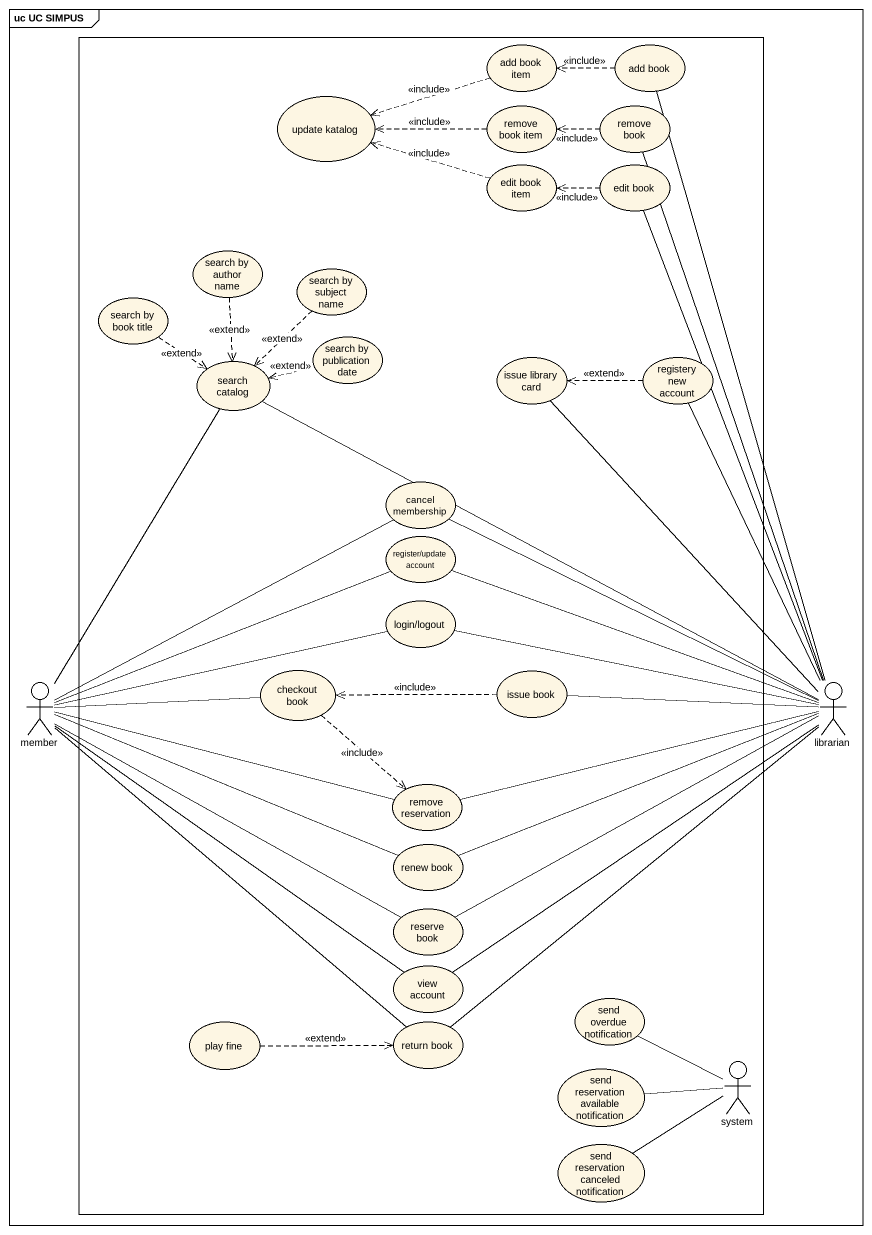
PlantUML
@startuml
mainframe uc UC SIMPUS
rectangle " " as rectangle1 {
  usecase "add book item" as add_book_item
  usecase "add book" as add_book
  usecase "update katalog" as update_katalog
  usecase "remove book item" as remove_book_item
  usecase "remove book" as remove_book
  usecase "edit book item" as edit_book_item
  usecase "edit book" as edit_book
  usecase "search by author name" as search_by_author_name
  usecase "search by book title" as search_by_book_title
  usecase "search by subject name" as search_by_subject_name
  usecase "search by publication date" as search_by_publication_date
  usecase "search catalog" as search_catalog
  usecase "issue library card" as issue_library_card
  usecase "registery new account" as registery_new_account
  usecase "cancel membership" as cancel_membership
  usecase "register/update account" as register_update_account
  usecase "login/logout" as login_logout
  usecase "checkout book" as checkout_book
  usecase "issue book" as issue_book
  usecase "remove reservation" as remove_reservation
  usecase "renew book" as renew_book
  usecase "reserve book" as reserve_book
  usecase "view account" as view_account
  usecase "play fine" as play_fine
  usecase "return book" as return_book
  usecase "send overdue notification" as send_overdue_notification
  actor system
  usecase "send reservation available notification" as send_reservation_available
  usecase "send reservation canceled notification" as send_reservation_canceled
}
actor member
actor librarian
add_book_item .left.> update_katalog : <<include>>
add_book .left.> add_book_item : <<include>>
remove_book_item .left.> update_katalog : <<include>>
remove_book .left.> remove_book_item : <<include>>
edit_book_item .left.> update_katalog : <<include>>
edit_book .left.> edit_book_item : <<include>>
search_by_author_name ..> search_catalog : <<extend>>
search_by_book_title ..> search_catalog : <<extend>>
search_by_subject_name ..> search_catalog : <<extend>>
search_by_publication_date .left.> search_catalog : <<extend>>
registery_new_account .left.> issue_library_card : <<extend>>
member -up- search_catalog
member -right- cancel_membership
member -right- register_update_account
member -right- login_logout
member -right- checkout_book
member -right- remove_reservation
member -right- renew_book
member -right- reserve_book
member -- view_account
member -- return_book
checkout_book ..> remove_reservation : <<include>>
issue_book .left.> checkout_book : <<include>>
librarian -up- add_book
librarian -up- remove_book
librarian -up- edit_book
librarian -up- search_catalog
librarian -up- issue_library_card
librarian -up- registery_new_account
librarian -left- cancel_membership
librarian -left- register_update_account
librarian -left- login_logout
librarian -left- issue_book
librarian -left- remove_reservation
librarian -left- renew_book
librarian -left- reserve_book
librarian -left- view_account
librarian -- return_book
play_fine .right.> return_book : <<extend>>
system -up- send_overdue_notification
system -left- send_reservation_available
system -left- send_reservation_canceled
@enduml
